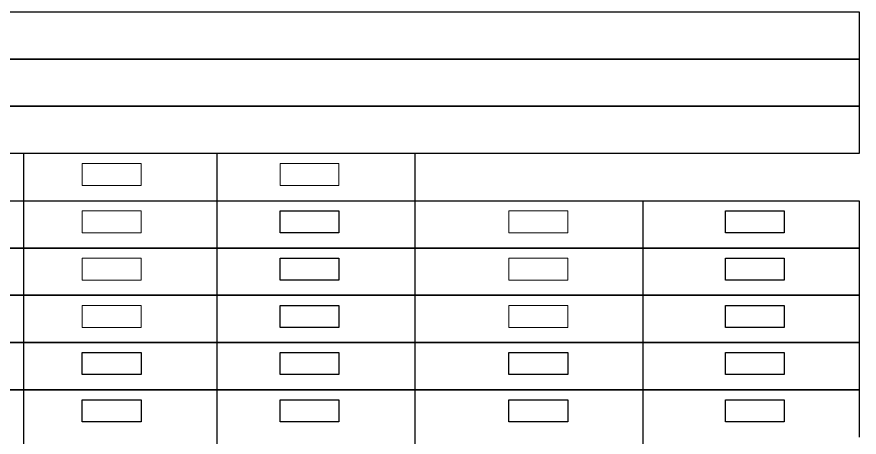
# Model space of a CAD drawing. Header units: millimetres. Extents: x -9481 to -9286, y 28694 to 28853.
# Drawn here: x -9451.51 to -9442.23, y 28773.09 to 28777.72 of the extents above; entities that cross this region are included whole.
import ezdxf

# ---------------------------------------------------------------- set-up
doc = ezdxf.new("R2010")
doc.units = ezdxf.units.MM
for name, color, linetype, plot in [('BLK_1_FLR_-1_URINAL', 4, 'Continuous', False), ('BLK_1_FLR_-2_URINAL', 7, 'Continuous', False), ('BLK_1_FLR_-2_WATER_CLOSET', 6, 'Continuous', False), ('BLK_1_FLR_3_URINAL', 4, 'Continuous', False), ('BLK_1_FLR_4_URINAL', 7, 'Continuous', False), ('BLK_1_FLR_4_WATER_CLOSET', 4, 'Continuous', False)]:
    doc.layers.add(name, color=color, linetype=linetype, plot=plot)
for name, color, linetype, lineweight in [('BLK_1_FLR_-1_WATER_CLOSET', 7, 'Continuous', 0), ('BLK_1_FLR_3_CHAJJA', 7, 'Continuous', 0), ('BLK_1_FLR_3_WATER_CLOSET', 7, 'Continuous', 0), ('BLK_1_FLR_4_CHAJJA', 7, 'Continuous', 0)]:
    doc.layers.add(name, color=color, linetype=linetype, lineweight=lineweight)

msp = doc.modelspace()

# ---------------------------------------------------------------- linework, layer by layer
for p, q in [((-9451.440064, 28776.213279), (-9451.440064, 28775.693279)), ((-9449.308551, 28776.213279), (-9449.308551, 28775.693279)), ((-9447.126291, 28776.213279), (-9447.126291, 28775.693279)), ((-9451.440064, 28775.693279), (-9451.440064, 28775.172632)), ((-9449.308551, 28775.693279), (-9449.308551, 28775.172632)), ((-9447.126291, 28775.693279), (-9447.126291, 28775.172632)), ((-9444.614149, 28775.693279), (-9444.614149, 28775.172632)), ((-9451.440064, 28775.172632), (-9451.440064, 28774.131338)), ((-9449.308551, 28775.172632), (-9449.308551, 28774.131338)), ((-9447.126291, 28775.172632), (-9447.126291, 28774.131338)), ((-9444.614149, 28775.172632), (-9444.614149, 28774.131338)), ((-9451.440064, 28774.131338), (-9451.440064, 28773.610691)), ((-9449.308551, 28774.131338), (-9449.308551, 28773.610691)), ((-9447.126291, 28774.131338), (-9447.126291, 28773.610691)), ((-9444.614149, 28774.131338), (-9444.614149, 28773.610691)), ((-9451.440064, 28773.610691), (-9451.440064, 28773.090044)), ((-9449.308551, 28773.610691), (-9449.308551, 28773.090044)), ((-9447.126291, 28773.610691), (-9447.126291, 28773.090044)), ((-9444.614149, 28773.610691), (-9444.614149, 28773.090044)), ((-9451.440064, 28773.090044), (-9451.440064, 28772.569397)), ((-9449.308551, 28773.090044), (-9449.308551, 28772.569397)), ((-9447.126291, 28773.090044), (-9447.126291, 28772.569397)), ((-9444.614149, 28773.090044), (-9444.614149, 28772.569397))]:
    msp.add_line(p, q)
for points in [[(-9481.2579, 28777.77522), (-9442.229952, 28777.77522), (-9442.229952, 28777.254573), (-9481.2579, 28777.254573)], [(-9481.2579, 28777.254573), (-9442.229952, 28777.254573), (-9442.229952, 28776.733926), (-9481.2579, 28776.733926)], [(-9481.2579, 28776.733926), (-9442.229952, 28776.733926), (-9442.229952, 28776.213279), (-9481.2579, 28776.213279), (-9481.2579, 28776.733926)]]:
    msp.add_lwpolyline(points, close=True)
for points in [[(-9461.731845, 28775.693279), (-9442.229952, 28775.693279), (-9442.229952, 28775.172632), (-9461.731845, 28775.172632)], [(-9461.731845, 28775.172632), (-9442.229952, 28775.172632), (-9442.229952, 28774.651985), (-9461.731845, 28774.651985)], [(-9461.731845, 28774.651985), (-9442.229952, 28774.651985), (-9442.229952, 28774.131338), (-9481.2579, 28774.131338), (-9481.2579, 28774.651985), (-9481.2579, 28774.651985)], [(-9481.2579, 28774.131338), (-9442.229952, 28774.131338)], [(-9461.731845, 28774.131338), (-9442.229952, 28774.131338), (-9442.229952, 28773.610691), (-9481.2579, 28773.610691), (-9481.2579, 28774.131338), (-9481.2579, 28774.131338)], [(-9442.229952, 28774.131338), (-9461.731845, 28774.131338)], [(-9481.2579, 28773.090044), (-9481.2579, 28773.610691), (-9442.229952, 28773.610691), (-9442.229952, 28773.090044)]]:
    msp.add_lwpolyline(points)
at = {"layer": 'BLK_1_FLR_-1_URINAL', "color": 2}
msp.add_lwpolyline([(-9446.089803, 28774.02021), (-9445.440622, 28774.02021), (-9445.440622, 28773.778061), (-9446.089803, 28773.778061)], close=True, dxfattribs=at)
at = {"layer": 'BLK_1_FLR_-1_URINAL', "color": 3}
msp.add_lwpolyline([(-9446.089803, 28773.499563), (-9445.440622, 28773.499563), (-9445.440622, 28773.257414), (-9446.089803, 28773.257414)], close=True, dxfattribs=at)
at = {"layer": 'BLK_1_FLR_-1_WATER_CLOSET', "color": 1}
msp.add_lwpolyline([(-9446.089803, 28775.582151), (-9445.440622, 28775.582151), (-9445.440622, 28775.340002), (-9446.089803, 28775.340002)], close=True, dxfattribs=at)
at = {"layer": 'BLK_1_FLR_-1_WATER_CLOSET', "color": 2}
msp.add_lwpolyline([(-9446.089803, 28775.061504), (-9445.440622, 28775.061504), (-9445.440622, 28774.819355), (-9446.089803, 28774.819355)], close=True, dxfattribs=at)
at = {"layer": 'BLK_1_FLR_-1_WATER_CLOSET', "color": 3}
msp.add_lwpolyline([(-9446.089803, 28774.540857), (-9445.440622, 28774.540857), (-9445.440622, 28774.298708), (-9446.089803, 28774.298708)], close=True, dxfattribs=at)
at = {"layer": 'BLK_1_FLR_-2_URINAL', "color": 2}
msp.add_lwpolyline([(-9443.704599, 28774.02021), (-9443.055417, 28774.02021), (-9443.055417, 28773.778061), (-9443.704599, 28773.778061)], close=True, dxfattribs=at)
at = {"layer": 'BLK_1_FLR_-2_URINAL', "color": 3}
msp.add_lwpolyline([(-9443.704599, 28773.499563), (-9443.055417, 28773.499563), (-9443.055417, 28773.257414), (-9443.704599, 28773.257414)], close=True, dxfattribs=at)
at = {"layer": 'BLK_1_FLR_-2_WATER_CLOSET', "color": 1}
msp.add_lwpolyline([(-9443.704599, 28775.582151), (-9443.055417, 28775.582151), (-9443.055417, 28775.340002), (-9443.704599, 28775.340002)], close=True, dxfattribs=at)
at = {"layer": 'BLK_1_FLR_-2_WATER_CLOSET', "color": 2}
msp.add_lwpolyline([(-9443.704599, 28775.061504), (-9443.055417, 28775.061504), (-9443.055417, 28774.819355), (-9443.704599, 28774.819355)], close=True, dxfattribs=at)
at = {"layer": 'BLK_1_FLR_-2_WATER_CLOSET', "color": 3}
msp.add_lwpolyline([(-9443.704599, 28774.540857), (-9443.055417, 28774.540857), (-9443.055417, 28774.298708), (-9443.704599, 28774.298708)], close=True, dxfattribs=at)
at = {"layer": 'BLK_1_FLR_3_CHAJJA'}
msp.add_lwpolyline([(-9450.795279, 28776.102798), (-9450.146098, 28776.102798), (-9450.146098, 28775.860648), (-9450.795279, 28775.860648)], close=True, dxfattribs=at)
at = {"layer": 'BLK_1_FLR_3_URINAL', "color": 2}
msp.add_lwpolyline([(-9450.795279, 28774.02021), (-9450.146098, 28774.02021), (-9450.146098, 28773.778061), (-9450.795279, 28773.778061)], close=True, dxfattribs=at)
at = {"layer": 'BLK_1_FLR_3_URINAL', "color": 3}
msp.add_lwpolyline([(-9450.795279, 28773.499563), (-9450.146098, 28773.499563), (-9450.146098, 28773.257414), (-9450.795279, 28773.257414)], close=True, dxfattribs=at)
at = {"layer": 'BLK_1_FLR_3_WATER_CLOSET', "color": 1}
msp.add_lwpolyline([(-9450.795279, 28775.582151), (-9450.146098, 28775.582151), (-9450.146098, 28775.340002), (-9450.795279, 28775.340002)], close=True, dxfattribs=at)
at = {"layer": 'BLK_1_FLR_3_WATER_CLOSET', "color": 2}
msp.add_lwpolyline([(-9450.795279, 28775.061504), (-9450.146098, 28775.061504), (-9450.146098, 28774.819355), (-9450.795279, 28774.819355)], close=True, dxfattribs=at)
at = {"layer": 'BLK_1_FLR_3_WATER_CLOSET', "color": 3}
msp.add_lwpolyline([(-9450.795279, 28774.540857), (-9450.146098, 28774.540857), (-9450.146098, 28774.298708), (-9450.795279, 28774.298708)], close=True, dxfattribs=at)
at = {"layer": 'BLK_1_FLR_4_CHAJJA'}
msp.add_lwpolyline([(-9448.613019, 28776.102798), (-9447.963838, 28776.102798), (-9447.963838, 28775.860648), (-9448.613019, 28775.860648)], close=True, dxfattribs=at)
at = {"layer": 'BLK_1_FLR_4_URINAL', "color": 2}
msp.add_lwpolyline([(-9448.613019, 28774.02021), (-9447.963838, 28774.02021), (-9447.963838, 28773.778061), (-9448.613019, 28773.778061)], close=True, dxfattribs=at)
at = {"layer": 'BLK_1_FLR_4_URINAL', "color": 3}
msp.add_lwpolyline([(-9448.613019, 28773.499563), (-9447.963838, 28773.499563), (-9447.963838, 28773.257414), (-9448.613019, 28773.257414)], close=True, dxfattribs=at)
at = {"layer": 'BLK_1_FLR_4_WATER_CLOSET', "color": 1}
msp.add_lwpolyline([(-9448.613019, 28775.582151), (-9447.963838, 28775.582151), (-9447.963838, 28775.340002), (-9448.613019, 28775.340002)], close=True, dxfattribs=at)
at = {"layer": 'BLK_1_FLR_4_WATER_CLOSET', "color": 2}
msp.add_lwpolyline([(-9448.613019, 28775.061504), (-9447.963838, 28775.061504), (-9447.963838, 28774.819355), (-9448.613019, 28774.819355)], close=True, dxfattribs=at)
at = {"layer": 'BLK_1_FLR_4_WATER_CLOSET', "color": 3}
msp.add_lwpolyline([(-9448.613019, 28774.540857), (-9447.963838, 28774.540857), (-9447.963838, 28774.298708), (-9448.613019, 28774.298708)], close=True, dxfattribs=at)

doc.saveas('drawing.dxf')
